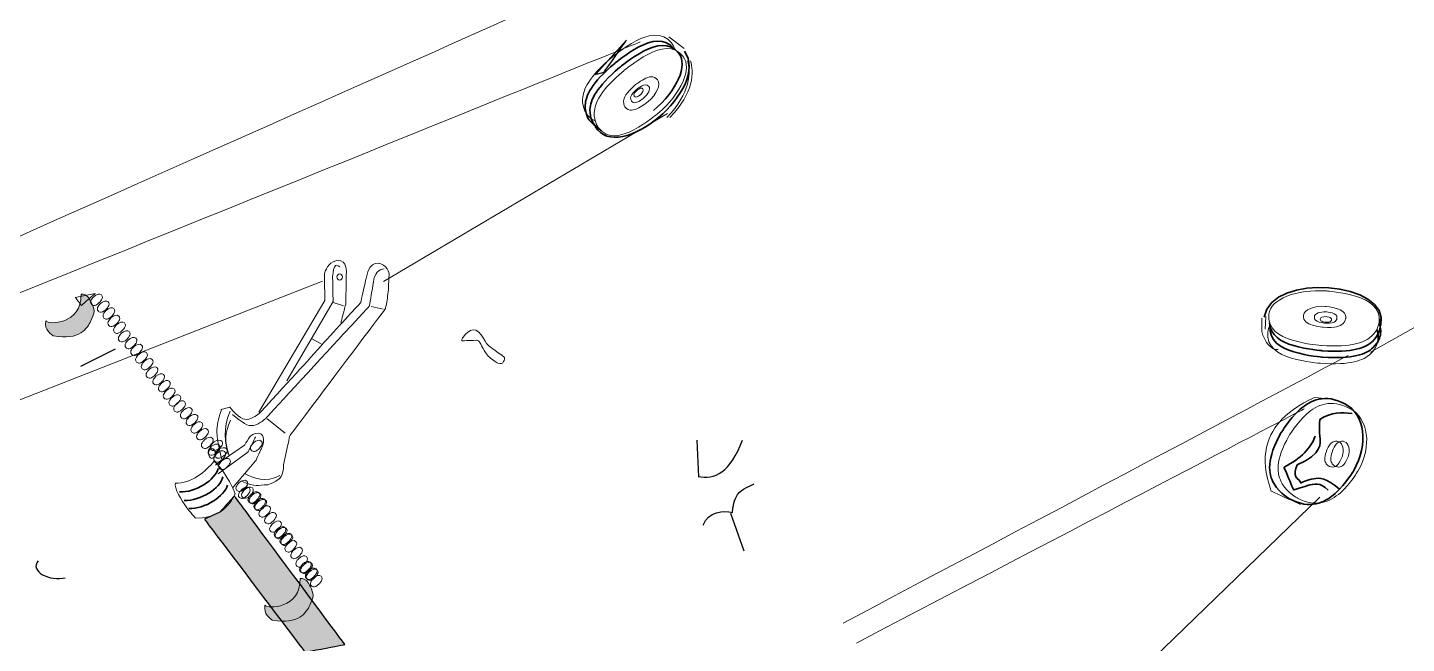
# Model space of a CAD drawing. Extents: x 4.3 to 15.2, y 2.4 to 10.6.
# Drawn here: x 8.571 to 10.613, y 6.023 to 6.935 of the extents above; entities that cross this region are included whole.
import ezdxf

# ---------------------------------------------------------------- set-up
doc = ezdxf.new("R2010")
doc.units = 0
doc.header["$LTSCALE"] = 0.3
doc.header["$MEASUREMENT"] = 0
doc.layers.add('1', color=1, linetype='CONTINUOUS')
doc.layers.add('HATCH', color=1, linetype='CONTINUOUS')

msp = doc.modelspace()

# ---------------------------------------------------------------- hatches: boundary and pattern name
at = {"layer": 'HATCH'}
h = msp.add_hatch(color=7, dxfattribs=at)
h.dxf.hatch_style = 1
edge = h.paths.add_edge_path()
edge.add_spline(control_points=[(9.8571, 5.8159), (9.8608, 5.8102), (9.9107, 5.8107), (9.9094, 5.8555), (9.9094, 5.8555), (9.9189, 5.8573), (9.9275, 5.8389), (9.9287, 5.8306), (9.9287, 5.8306), (9.9296, 5.8233), (9.9076, 5.7868), (9.8681, 5.7938), (9.8681, 5.7938), (9.859, 5.8), (9.8562, 5.8089), (9.8571, 5.8159)], knot_values=[0, 0, 0, 0, 0.2, 0.2, 0.2, 0.3, 0.4, 0.4, 0.4, 0.5, 0.6, 0.6, 0.6, 0.8, 1, 1, 1, 1], degree=3, periodic=0)
edge = h.paths.add_edge_path()
edge.add_spline(control_points=[(8.598, 6.5006), (8.6017, 6.4949), (8.6516, 6.4954), (8.6503, 6.5401), (8.6503, 6.5401), (8.6598, 6.542), (8.6684, 6.5236), (8.6696, 6.5153), (8.6696, 6.5153), (8.6705, 6.508), (8.6485, 6.4715), (8.6091, 6.4785), (8.6091, 6.4785), (8.5999, 6.4846), (8.5971, 6.4935), (8.598, 6.5006)], knot_values=[0, 0, 0, 0, 0.2, 0.2, 0.2, 0.3, 0.4, 0.4, 0.4, 0.5, 0.6, 0.6, 0.6, 0.8, 1, 1, 1, 1], degree=3, periodic=0)
edge = h.paths.add_edge_path()
edge.add_spline(control_points=[(8.9225, 6.0799), (8.9261, 6.0742), (8.976, 6.0747), (8.9748, 6.1195), (8.9748, 6.1195), (8.9842, 6.1213), (8.9928, 6.1029), (8.994, 6.0946), (8.994, 6.0946), (8.9949, 6.0873), (8.9729, 6.0508), (8.9335, 6.0578), (8.9335, 6.0578), (8.9243, 6.064), (8.9216, 6.0729), (8.9225, 6.0799)], knot_values=[0, 0, 0, 0, 0.2, 0.2, 0.2, 0.3, 0.4, 0.4, 0.4, 0.5, 0.6, 0.6, 0.6, 0.8, 1, 1, 1, 1], degree=3, periodic=0)
h = msp.add_hatch(color=254, dxfattribs=at)
h.dxf.hatch_style = 1
h.set_gradient(color1=(214, 214, 214), color2=(214, 214, 214), tint=1)
edge = h.paths.add_edge_path()
edge.add_spline(control_points=[(8.8331, 6.207), (8.8331, 6.207), (8.8556, 6.2174), (8.8556, 6.2174), (8.8556, 6.2174), (8.8556, 6.2174), (8.8773, 6.2417), (8.8773, 6.2417), (8.8773, 6.2417), (8.8773, 6.2417), (9.041, 6.0217), (9.041, 6.0217), (9.041, 6.0217), (9.041, 6.0217), (8.9821, 6.0104), (8.9821, 6.0104), (8.9821, 6.0104), (8.9821, 6.0104), (8.8331, 6.207), (8.8331, 6.207)], knot_values=[0, 0, 0, 0, 0.166667, 0.166667, 0.166667, 0.25, 0.333333, 0.333333, 0.333333, 0.416667, 0.5, 0.5, 0.5, 0.583333, 0.666667, 0.666667, 0.666667, 0.833333, 1, 1, 1, 1], degree=3, periodic=0)

# ---------------------------------------------------------------- linework, layer by layer
at = {"layer": '1', "color": 41, "lineweight": 18}
for centre, major_axis, ratio in [((9.0333, 6.5658), (0, 0.00457), 0.888889), ((8.844, 6.3047), (0, 0.00748), 0.677725)]:
    msp.add_ellipse(centre, major_axis=major_axis, ratio=ratio, dxfattribs=at)
at = {"layer": '1', "color": 6, "lineweight": 18}
for points in [[(10.5598, 6.4542), (10.5598, 6.4542), (12.7727, 7.6978), (12.7727, 7.6978)], [(7.446, 6.1312), (8.0462, 6.3981), (9.4912, 7.0405), (9.4912, 7.0405)], [(9.4367, 6.891), (9.4367, 6.891), (9.4713, 6.9202), (9.5107, 6.9297), (9.5247, 6.9122)], [(7.4858, 6.1082), (8.1043, 6.3582), (9.4781, 6.9136), (9.4781, 6.9136)], [(9.5247, 6.9122), (9.527, 6.9093), (9.5285, 6.9058), (9.5291, 6.902)], [(9.3994, 6.8066), (9.3994, 6.8066), (9.3854, 6.824), (9.4021, 6.8618), (9.4367, 6.891)], [(9.098, 6.5589), (9.098, 6.5589), (9.5188, 6.8076), (9.5188, 6.8076)], [(9.4117, 6.7969), (9.4073, 6.7988), (9.4031, 6.8019), (9.3994, 6.8066)], [(8.2959, 6.2808), (8.2959, 6.2808), (9.0079, 6.5595), (9.0079, 6.5595)], [(10.4095, 6.5106), (10.4117, 6.5329), (10.45, 6.5483), (10.4952, 6.545)], [(10.4952, 6.545), (10.4952, 6.545), (10.5403, 6.5417), (10.5751, 6.521), (10.5729, 6.4987)], [(10.4872, 6.4644), (10.4872, 6.4644), (10.442, 6.4677), (10.4072, 6.4884), (10.4095, 6.5106)], [(10.4079, 6.4842), (10.4082, 6.4879), (10.4096, 6.4914), (10.4118, 6.4947)], [(10.5729, 6.4987), (10.5729, 6.4987), (10.5707, 6.4765), (10.5323, 6.4611), (10.4872, 6.4644)], [(10.4856, 6.438), (10.4856, 6.438), (10.4404, 6.4413), (10.4056, 6.462), (10.4079, 6.4842)], [(10.5713, 6.4724), (10.5713, 6.4724), (10.5691, 6.4501), (10.5307, 6.4347), (10.4856, 6.438)], [(9.7792, 6.0534), (10.1883, 6.2701), (10.5267, 6.4495), (10.5267, 6.4495)], [(9.7986, 6.0239), (10.167, 6.2164), (10.4617, 6.3704), (10.4617, 6.3704)], [(10.2228, 5.9864), (10.2228, 5.9864), (10.485, 6.2397), (10.485, 6.2397)]]:
    msp.add_open_spline(points, degree=3, dxfattribs=at)
for points, knots in [([(9.5419, 6.8922), (9.5559, 6.8747), (9.5392, 6.8369), (9.5046, 6.8077), (9.5046, 6.8077), (9.47, 6.7786), (9.4306, 6.7691), (9.4166, 6.7866), (9.4166, 6.7866), (9.4027, 6.804), (9.4194, 6.8418), (9.454, 6.871), (9.454, 6.871), (9.4886, 6.9002), (9.528, 6.9097), (9.5419, 6.8922)], [0, 0, 0, 0, 0.2, 0.2, 0.2, 0.3, 0.4, 0.4, 0.4, 0.5, 0.6, 0.6, 0.6, 0.8, 1, 1, 1, 1]), ([(8.8892, 6.263), (8.9089, 6.254), (8.9111, 6.2581), (8.9267, 6.2581), (8.9267, 6.2581), (8.9394, 6.2624), (8.9498, 6.2709), (8.9503, 6.2882), (8.9503, 6.2882), (8.9503, 6.2882), (8.9593, 6.3306), (8.9593, 6.3306), (8.9593, 6.3306), (8.9593, 6.3306), (9.1011, 6.5189), (9.1011, 6.5189), (9.1011, 6.5189), (9.1043, 6.5341), (9.106, 6.5509), (9.106, 6.5645), (9.106, 6.5645), (9.1111, 6.5822), (9.0772, 6.5933), (9.0725, 6.5637), (9.0725, 6.5637), (9.0725, 6.5637), (9.0644, 6.5278), (9.0644, 6.5278), (9.0644, 6.5278), (9.0147, 6.4743), (8.965, 6.4184), (8.9153, 6.3649), (8.9153, 6.3649), (8.8981, 6.3494), (8.8835, 6.3575), (8.8704, 6.373), (8.8704, 6.373), (8.8704, 6.373), (8.8582, 6.3697), (8.8582, 6.3697), (8.8582, 6.3697), (8.8501, 6.3443), (8.8507, 6.3306), (8.8582, 6.2964)], [0, 0, 0, 0, 0.083333, 0.083333, 0.083333, 0.125, 0.166667, 0.166667, 0.166667, 0.208333, 0.25, 0.25, 0.25, 0.291667, 0.333333, 0.333333, 0.333333, 0.375, 0.416667, 0.416667, 0.416667, 0.458333, 0.5, 0.5, 0.5, 0.541667, 0.583333, 0.583333, 0.583333, 0.625, 0.666667, 0.666667, 0.666667, 0.708333, 0.75, 0.75, 0.75, 0.791667, 0.833333, 0.833333, 0.833333, 0.916667, 1, 1, 1, 1]), ([(8.9136, 6.3657), (8.9136, 6.3657), (9.0114, 6.5311), (9.0114, 6.5311), (9.0114, 6.5311), (9.0111, 6.5436), (9.0109, 6.5561), (9.0106, 6.5686), (9.0106, 6.5686), (9.0136, 6.5917), (9.0435, 6.5928), (9.0432, 6.5743), (9.0432, 6.5743), (9.0432, 6.5743), (9.0424, 6.5262), (9.0424, 6.5262), (9.0424, 6.5262), (9.0424, 6.5262), (9.0351, 6.4977), (9.0351, 6.4977)], [0, 0, 0, 0, 0.166667, 0.166667, 0.166667, 0.25, 0.333333, 0.333333, 0.333333, 0.416667, 0.5, 0.5, 0.5, 0.583333, 0.666667, 0.666667, 0.666667, 0.833333, 1, 1, 1, 1]), ([(10.501, 6.385), (10.501, 6.385), (10.4775, 6.3872), (10.4775, 6.3872), (10.4775, 6.3872), (10.4231, 6.3675), (10.3938, 6.3008), (10.4129, 6.2489), (10.4129, 6.2489), (10.4129, 6.2489), (10.4561, 6.2291), (10.4561, 6.2291)], [0, 0, 0, 0, 0.25, 0.25, 0.25, 0.375, 0.5, 0.5, 0.5, 0.75, 1, 1, 1, 1]), ([(10.5291, 6.3711), (10.5572, 6.3566), (10.5627, 6.315), (10.5414, 6.2784), (10.5414, 6.2784), (10.52, 6.2417), (10.4799, 6.2238), (10.4518, 6.2383), (10.4518, 6.2383), (10.4237, 6.2529), (10.4182, 6.2944), (10.4396, 6.3311), (10.4396, 6.3311), (10.461, 6.3677), (10.501, 6.3857), (10.5291, 6.3711)], [0, 0, 0, 0, 0.2, 0.2, 0.2, 0.3, 0.4, 0.4, 0.4, 0.5, 0.6, 0.6, 0.6, 0.8, 1, 1, 1, 1]), ([(8.8492, 6.2874), (8.8492, 6.2874), (8.8924, 6.3168), (8.8924, 6.3168), (8.8924, 6.3168), (8.8924, 6.3168), (8.9006, 6.3298), (8.9006, 6.3298), (8.9006, 6.3298), (8.9131, 6.3412), (8.9248, 6.3266), (8.9169, 6.3111), (8.9169, 6.3111), (8.9169, 6.3111), (8.9096, 6.2948), (8.9096, 6.2948), (8.9096, 6.2948), (8.9096, 6.2948), (8.8753, 6.254), (8.8753, 6.254)], [0, 0, 0, 0, 0.166667, 0.166667, 0.166667, 0.25, 0.333333, 0.333333, 0.333333, 0.416667, 0.5, 0.5, 0.5, 0.583333, 0.666667, 0.666667, 0.666667, 0.833333, 1, 1, 1, 1]), ([(8.79, 6.2607), (8.8127, 6.2589), (8.8359, 6.2786), (8.8473, 6.293), (8.8473, 6.293), (8.8564, 6.2864), (8.8751, 6.2553), (8.8783, 6.2445), (8.8783, 6.2445), (8.8721, 6.2284), (8.8475, 6.2098), (8.8204, 6.2086), (8.8204, 6.2086), (8.8103, 6.217), (8.7876, 6.2535), (8.79, 6.2607)], [0, 0, 0, 0, 0.2, 0.2, 0.2, 0.3, 0.4, 0.4, 0.4, 0.5, 0.6, 0.6, 0.6, 0.8, 1, 1, 1, 1])]:
    msp.add_open_spline(points, degree=3, knots=knots, dxfattribs=at)
at = {"layer": '1', "color": 41}
msp.add_open_spline([(9.412, 6.8656), (9.412, 6.8656), (9.4579, 6.9161), (9.4579, 6.9161), (9.4579, 6.9161), (9.4579, 6.9161), (9.425, 6.8689), (9.425, 6.8689), (9.425, 6.8689), (9.425, 6.8689), (9.412, 6.8656), (9.412, 6.8656)], degree=3, knots=[0, 0, 0, 0, 0.25, 0.25, 0.25, 0.375, 0.5, 0.5, 0.5, 0.75, 1, 1, 1, 1], dxfattribs=at)
at = {"layer": '1', "color": 41, "lineweight": 35}
for points in [[(9.4406, 6.882), (9.4406, 6.882), (9.4752, 6.9111), (9.5146, 6.9206), (9.5285, 6.9031)], [(9.4477, 6.8757), (9.4477, 6.8757), (9.4823, 6.9048), (9.5216, 6.9143), (9.5356, 6.8968)], [(9.5285, 6.9031), (9.5289, 6.9027), (9.5292, 6.9023), (9.5295, 6.9018)], [(9.4032, 6.7975), (9.4032, 6.7975), (9.3893, 6.815), (9.406, 6.8528), (9.4406, 6.882)], [(9.5439, 6.8999), (9.5833, 6.8452), (9.4465, 6.7305), (9.4118, 6.7885)], [(9.5356, 6.8968), (9.5495, 6.8794), (9.5328, 6.8415), (9.4982, 6.8124)], [(9.4103, 6.7912), (9.4103, 6.7912), (9.3963, 6.8087), (9.4131, 6.8465), (9.4477, 6.8757)], [(9.4158, 6.7878), (9.4112, 6.7896), (9.407, 6.7927), (9.4032, 6.7975)], [(9.4201, 6.7828), (9.4166, 6.7847), (9.4133, 6.7874), (9.4103, 6.7912)], [(10.4027, 6.5065), (10.4127, 6.5731), (10.5907, 6.5597), (10.5751, 6.4939)], [(10.4114, 6.4934), (10.4115, 6.4939), (10.4115, 6.4945), (10.4116, 6.495)], [(10.5727, 6.4972), (10.5746, 6.4928), (10.5755, 6.4876), (10.5749, 6.4815)], [(10.5731, 6.5038), (10.5742, 6.5), (10.5747, 6.4958), (10.5742, 6.491)], [(10.4891, 6.4472), (10.4891, 6.4472), (10.444, 6.4504), (10.4092, 6.4711), (10.4114, 6.4934)], [(10.5742, 6.491), (10.5742, 6.491), (10.572, 6.4687), (10.5336, 6.4533), (10.4885, 6.4566)], [(10.5749, 6.4815), (10.5749, 6.4815), (10.5727, 6.4593), (10.5343, 6.4439), (10.4891, 6.4472)], [(10.5692, 6.4879), (10.5711, 6.4835), (10.5719, 6.4783), (10.5713, 6.4724)], [(8.796, 6.2475), (8.8196, 6.2464), (8.8497, 6.2658), (8.8532, 6.2822)], [(8.8031, 6.235), (8.8268, 6.2338), (8.8569, 6.2532), (8.8604, 6.2697)], [(8.8097, 6.223), (8.8334, 6.2219), (8.8634, 6.2412), (8.867, 6.2577)]]:
    msp.add_open_spline(points, degree=3, dxfattribs=at)
at = {"layer": '1', "color": 41, "lineweight": 18}
for points in [[(9.5437, 6.9041), (9.5437, 6.9041), (9.521, 6.9214), (9.521, 6.9214)], [(9.518, 6.802), (9.553, 6.837), (9.554, 6.8706), (9.5482, 6.8859)], [(9.5225, 6.802), (9.5575, 6.837), (9.5585, 6.8706), (9.5527, 6.8859)], [(9.022, 6.5287), (9.022, 6.5287), (9.0391, 6.523), (9.0391, 6.523)], [(9.0799, 6.5221), (9.0799, 6.5221), (9.0978, 6.5181), (9.0978, 6.5181)], [(10.4048, 6.5072), (10.4048, 6.5072), (10.404, 6.4887), (10.404, 6.4887)], [(8.9919, 6.4741), (8.9919, 6.4741), (9.0057, 6.4667), (9.0057, 6.4667)], [(8.8712, 6.3673), (8.8596, 6.3423), (8.8642, 6.3189), (8.868, 6.3037)], [(8.8718, 6.3538), (8.863, 6.3333), (8.8624, 6.3244), (8.8698, 6.3017)], [(8.9259, 6.3559), (8.9259, 6.3559), (8.9527, 6.3347), (8.9527, 6.3347)], [(8.8933, 6.2744), (8.9052, 6.2681), (8.9237, 6.2603), (8.9446, 6.2719)]]:
    msp.add_open_spline(points, degree=3, dxfattribs=at)
for points, knots in [([(9.5041, 6.8576), (9.5095, 6.8509), (9.5031, 6.8364), (9.4898, 6.8252), (9.4898, 6.8252), (9.4766, 6.8141), (9.4615, 6.8104), (9.4562, 6.8171), (9.4562, 6.8171), (9.4508, 6.8238), (9.4572, 6.8383), (9.4705, 6.8495), (9.4705, 6.8495), (9.4837, 6.8606), (9.4988, 6.8643), (9.5041, 6.8576)], [0, 0, 0, 0, 0.2, 0.2, 0.2, 0.3, 0.4, 0.4, 0.4, 0.5, 0.6, 0.6, 0.6, 0.8, 1, 1, 1, 1]), ([(9.4912, 6.8478), (9.494, 6.8442), (9.4906, 6.8365), (9.4835, 6.8305), (9.4835, 6.8305), (9.4764, 6.8245), (9.4683, 6.8226), (9.4655, 6.8261), (9.4655, 6.8261), (9.4626, 6.8297), (9.466, 6.8375), (9.4731, 6.8435), (9.4731, 6.8435), (9.4802, 6.8494), (9.4883, 6.8514), (9.4912, 6.8478)], [0, 0, 0, 0, 0.2, 0.2, 0.2, 0.3, 0.4, 0.4, 0.4, 0.5, 0.6, 0.6, 0.6, 0.8, 1, 1, 1, 1]), ([(9.4825, 6.8441), (9.4839, 6.8423), (9.4822, 6.8384), (9.4787, 6.8354), (9.4787, 6.8354), (9.4751, 6.8324), (9.4711, 6.8315), (9.4696, 6.8333), (9.4696, 6.8333), (9.4682, 6.8351), (9.4699, 6.8389), (9.4735, 6.8419), (9.4735, 6.8419), (9.477, 6.8449), (9.4811, 6.8459), (9.4825, 6.8441)], [0, 0, 0, 0, 0.2, 0.2, 0.2, 0.3, 0.4, 0.4, 0.4, 0.5, 0.6, 0.6, 0.6, 0.8, 1, 1, 1, 1]), ([(9.0994, 6.5776), (9.0943, 6.5776), (9.0875, 6.5751), (9.084, 6.5629), (9.084, 6.5629), (9.084, 6.5629), (9.0774, 6.523), (9.0774, 6.523), (9.0774, 6.523), (9.0774, 6.523), (8.9242, 6.3567), (8.9242, 6.3567), (8.9242, 6.3567), (8.9049, 6.339), (8.8894, 6.3496), (8.8745, 6.3624)], [0, 0, 0, 0, 0.2, 0.2, 0.2, 0.3, 0.4, 0.4, 0.4, 0.5, 0.6, 0.6, 0.6, 0.8, 1, 1, 1, 1]), ([(8.9552, 6.4121), (8.9552, 6.4121), (9.0236, 6.5295), (9.0236, 6.5295), (9.0236, 6.5295), (9.0236, 6.5295), (9.0228, 6.567), (9.0228, 6.567), (9.0228, 6.567), (9.0247, 6.5857), (9.0299, 6.5833), (9.0334, 6.5808)], [0, 0, 0, 0, 0.25, 0.25, 0.25, 0.375, 0.5, 0.5, 0.5, 0.75, 1, 1, 1, 1]), ([(8.598, 6.5006), (8.6017, 6.4949), (8.6516, 6.4954), (8.6503, 6.5401), (8.6503, 6.5401), (8.6598, 6.542), (8.6684, 6.5236), (8.6696, 6.5153), (8.6696, 6.5153), (8.6705, 6.508), (8.6485, 6.4715), (8.6091, 6.4785), (8.6091, 6.4785), (8.5999, 6.4846), (8.5971, 6.4935), (8.598, 6.5006)], [0, 0, 0, 0, 0.2, 0.2, 0.2, 0.3, 0.4, 0.4, 0.4, 0.5, 0.6, 0.6, 0.6, 0.8, 1, 1, 1, 1]), ([(8.6711, 6.5411), (8.6711, 6.5411), (8.6417, 6.5355), (8.6417, 6.5355), (8.6417, 6.5355), (8.6417, 6.5355), (8.6509, 6.5236), (8.6509, 6.5236), (8.6509, 6.5236), (8.6509, 6.5236), (8.6711, 6.5411), (8.6711, 6.5411)], [0, 0, 0, 0, 0.25, 0.25, 0.25, 0.375, 0.5, 0.5, 0.5, 0.75, 1, 1, 1, 1]), ([(8.6805, 6.5391), (8.6782, 6.5415), (8.6731, 6.5402), (8.6691, 6.5364), (8.6691, 6.5364), (8.665, 6.5325), (8.6636, 6.5274), (8.6659, 6.5251), (8.6659, 6.5251), (8.6682, 6.5227), (8.6733, 6.5239), (8.6773, 6.5278), (8.6773, 6.5278), (8.6814, 6.5317), (8.6828, 6.5367), (8.6805, 6.5391)], [0, 0, 0, 0, 0.2, 0.2, 0.2, 0.3, 0.4, 0.4, 0.4, 0.5, 0.6, 0.6, 0.6, 0.8, 1, 1, 1, 1]), ([(8.6904, 6.529), (8.6881, 6.5314), (8.683, 6.5302), (8.679, 6.5263), (8.679, 6.5263), (8.675, 6.5224), (8.6736, 6.5174), (8.6759, 6.515), (8.6759, 6.515), (8.6781, 6.5126), (8.6833, 6.5139), (8.6873, 6.5177), (8.6873, 6.5177), (8.6913, 6.5216), (8.6927, 6.5267), (8.6904, 6.529)], [0, 0, 0, 0, 0.2, 0.2, 0.2, 0.3, 0.4, 0.4, 0.4, 0.5, 0.6, 0.6, 0.6, 0.8, 1, 1, 1, 1]), ([(8.6988, 6.519), (8.6965, 6.5214), (8.6914, 6.5202), (8.6874, 6.5163), (8.6874, 6.5163), (8.6834, 6.5124), (8.682, 6.5073), (8.6842, 6.505), (8.6842, 6.505), (8.6865, 6.5026), (8.6916, 6.5038), (8.6957, 6.5077), (8.6957, 6.5077), (8.6997, 6.5116), (8.7011, 6.5167), (8.6988, 6.519)], [0, 0, 0, 0, 0.2, 0.2, 0.2, 0.3, 0.4, 0.4, 0.4, 0.5, 0.6, 0.6, 0.6, 0.8, 1, 1, 1, 1]), ([(10.4607, 6.509), (10.4615, 6.5175), (10.4762, 6.5234), (10.4935, 6.5222), (10.4935, 6.5222), (10.5108, 6.5209), (10.5241, 6.513), (10.5233, 6.5045), (10.5233, 6.5045), (10.5224, 6.4959), (10.5077, 6.49), (10.4905, 6.4913), (10.4905, 6.4913), (10.4732, 6.4926), (10.4599, 6.5005), (10.4607, 6.509)], [0, 0, 0, 0, 0.2, 0.2, 0.2, 0.3, 0.4, 0.4, 0.4, 0.5, 0.6, 0.6, 0.6, 0.8, 1, 1, 1, 1]), ([(10.4768, 6.5069), (10.4772, 6.5115), (10.4851, 6.5147), (10.4944, 6.514), (10.4944, 6.514), (10.5036, 6.5133), (10.5108, 6.5091), (10.5103, 6.5045), (10.5103, 6.5045), (10.5099, 6.4999), (10.502, 6.4968), (10.4927, 6.4975), (10.4927, 6.4975), (10.4835, 6.4981), (10.4763, 6.5024), (10.4768, 6.5069)], [0, 0, 0, 0, 0.2, 0.2, 0.2, 0.3, 0.4, 0.4, 0.4, 0.5, 0.6, 0.6, 0.6, 0.8, 1, 1, 1, 1]), ([(8.706, 6.5079), (8.7037, 6.5102), (8.6986, 6.509), (8.6946, 6.5051), (8.6946, 6.5051), (8.6906, 6.5012), (8.6891, 6.4962), (8.6914, 6.4938), (8.6914, 6.4938), (8.6937, 6.4914), (8.6988, 6.4927), (8.7029, 6.4965), (8.7029, 6.4965), (8.7069, 6.5004), (8.7083, 6.5055), (8.706, 6.5079)], [0, 0, 0, 0, 0.2, 0.2, 0.2, 0.3, 0.4, 0.4, 0.4, 0.5, 0.6, 0.6, 0.6, 0.8, 1, 1, 1, 1]), ([(8.7144, 6.4978), (8.7121, 6.5002), (8.707, 6.499), (8.703, 6.4951), (8.703, 6.4951), (8.6989, 6.4912), (8.6975, 6.4861), (8.6998, 6.4838), (8.6998, 6.4838), (8.7021, 6.4814), (8.7072, 6.4826), (8.7112, 6.4865), (8.7112, 6.4865), (8.7153, 6.4904), (8.7167, 6.4955), (8.7144, 6.4978)], [0, 0, 0, 0, 0.2, 0.2, 0.2, 0.3, 0.4, 0.4, 0.4, 0.5, 0.6, 0.6, 0.6, 0.8, 1, 1, 1, 1]), ([(10.3992, 6.5048), (10.3992, 6.5048), (10.3992, 6.4847), (10.3992, 6.4847), (10.3992, 6.4847), (10.4011, 6.4721), (10.416, 6.4571), (10.4232, 6.4582)], [0, 0, 0, 0, 0.333333, 0.333333, 0.333333, 0.666667, 1, 1, 1, 1]), ([(10.4856, 6.5035), (10.4858, 6.5058), (10.4897, 6.5074), (10.4944, 6.507), (10.4944, 6.507), (10.499, 6.5067), (10.5026, 6.5046), (10.5024, 6.5023), (10.5024, 6.5023), (10.5021, 6.5), (10.4982, 6.4984), (10.4936, 6.4988), (10.4936, 6.4988), (10.4889, 6.4991), (10.4854, 6.5012), (10.4856, 6.5035)], [0, 0, 0, 0, 0.2, 0.2, 0.2, 0.3, 0.4, 0.4, 0.4, 0.5, 0.6, 0.6, 0.6, 0.8, 1, 1, 1, 1]), ([(8.7215, 6.4851), (8.7192, 6.4875), (8.7141, 6.4862), (8.7101, 6.4824), (8.7101, 6.4824), (8.7061, 6.4785), (8.7047, 6.4734), (8.707, 6.471), (8.707, 6.471), (8.7092, 6.4687), (8.7144, 6.4699), (8.7184, 6.4738), (8.7184, 6.4738), (8.7224, 6.4776), (8.7238, 6.4827), (8.7215, 6.4851)], [0, 0, 0, 0, 0.2, 0.2, 0.2, 0.3, 0.4, 0.4, 0.4, 0.5, 0.6, 0.6, 0.6, 0.8, 1, 1, 1, 1]), ([(8.7315, 6.475), (8.7292, 6.4774), (8.7241, 6.4762), (8.7201, 6.4723), (8.7201, 6.4723), (8.716, 6.4684), (8.7146, 6.4634), (8.7169, 6.461), (8.7169, 6.461), (8.7192, 6.4586), (8.7243, 6.4598), (8.7283, 6.4637), (8.7283, 6.4637), (8.7324, 6.4676), (8.7338, 6.4727), (8.7315, 6.475)], [0, 0, 0, 0, 0.2, 0.2, 0.2, 0.3, 0.4, 0.4, 0.4, 0.5, 0.6, 0.6, 0.6, 0.8, 1, 1, 1, 1]), ([(9.2466, 6.4741), (9.2466, 6.4741), (9.252, 6.4627), (9.2658, 6.4562), (9.2775, 6.4464), (9.2775, 6.4464), (9.2773, 6.4392), (9.2719, 6.4368), (9.2676, 6.438), (9.2676, 6.438), (9.2547, 6.4462), (9.2494, 6.4527), (9.2435, 6.4637), (9.2435, 6.4637), (9.2393, 6.4736), (9.2362, 6.472), (9.2246, 6.4715), (9.2246, 6.4715), (9.2246, 6.4727), (9.211, 6.4698), (9.2152, 6.4752), (9.2257, 6.4908), (9.2362, 6.4932), (9.2466, 6.4741)], [0, 0, 0, 0, 0.071429, 0.142857, 0.142857, 0.142857, 0.214286, 0.285714, 0.285714, 0.285714, 0.357143, 0.428571, 0.428571, 0.428571, 0.5, 0.571429, 0.571429, 0.571429, 0.714286, 0.857143, 0.857143, 0.857143, 1, 1, 1, 1]), ([(8.7399, 6.465), (8.7376, 6.4674), (8.7325, 6.4662), (8.7284, 6.4623), (8.7284, 6.4623), (8.7244, 6.4584), (8.723, 6.4533), (8.7253, 6.451), (8.7253, 6.451), (8.7276, 6.4486), (8.7327, 6.4498), (8.7367, 6.4537), (8.7367, 6.4537), (8.7407, 6.4576), (8.7422, 6.4626), (8.7399, 6.465)], [0, 0, 0, 0, 0.2, 0.2, 0.2, 0.3, 0.4, 0.4, 0.4, 0.5, 0.6, 0.6, 0.6, 0.8, 1, 1, 1, 1]), ([(8.7471, 6.4538), (8.7448, 6.4562), (8.7397, 6.455), (8.7356, 6.4511), (8.7356, 6.4511), (8.7316, 6.4472), (8.7302, 6.4422), (8.7325, 6.4398), (8.7325, 6.4398), (8.7348, 6.4374), (8.7399, 6.4386), (8.7439, 6.4425), (8.7439, 6.4425), (8.7479, 6.4464), (8.7493, 6.4515), (8.7471, 6.4538)], [0, 0, 0, 0, 0.2, 0.2, 0.2, 0.3, 0.4, 0.4, 0.4, 0.5, 0.6, 0.6, 0.6, 0.8, 1, 1, 1, 1]), ([(8.7554, 6.4438), (8.7532, 6.4462), (8.748, 6.445), (8.744, 6.4411), (8.744, 6.4411), (8.74, 6.4372), (8.7386, 6.4321), (8.7409, 6.4298), (8.7409, 6.4298), (8.7431, 6.4274), (8.7483, 6.4286), (8.7523, 6.4325), (8.7523, 6.4325), (8.7563, 6.4364), (8.7577, 6.4414), (8.7554, 6.4438)], [0, 0, 0, 0, 0.2, 0.2, 0.2, 0.3, 0.4, 0.4, 0.4, 0.5, 0.6, 0.6, 0.6, 0.8, 1, 1, 1, 1]), ([(8.7626, 6.4315), (8.7603, 6.4338), (8.7552, 6.4326), (8.7512, 6.4287), (8.7512, 6.4287), (8.7471, 6.4249), (8.7457, 6.4198), (8.748, 6.4174), (8.748, 6.4174), (8.7503, 6.415), (8.7554, 6.4163), (8.7594, 6.4201), (8.7594, 6.4201), (8.7635, 6.424), (8.7649, 6.4291), (8.7626, 6.4315)], [0, 0, 0, 0, 0.2, 0.2, 0.2, 0.3, 0.4, 0.4, 0.4, 0.5, 0.6, 0.6, 0.6, 0.8, 1, 1, 1, 1]), ([(8.7726, 6.4214), (8.7703, 6.4238), (8.7652, 6.4226), (8.7611, 6.4187), (8.7611, 6.4187), (8.7571, 6.4148), (8.7557, 6.4097), (8.758, 6.4074), (8.758, 6.4074), (8.7603, 6.405), (8.7654, 6.4062), (8.7694, 6.4101), (8.7694, 6.4101), (8.7734, 6.414), (8.7748, 6.419), (8.7726, 6.4214)], [0, 0, 0, 0, 0.2, 0.2, 0.2, 0.3, 0.4, 0.4, 0.4, 0.5, 0.6, 0.6, 0.6, 0.8, 1, 1, 1, 1]), ([(8.7809, 6.4114), (8.7787, 6.4138), (8.7735, 6.4125), (8.7695, 6.4087), (8.7695, 6.4087), (8.7655, 6.4048), (8.7641, 6.3997), (8.7664, 6.3973), (8.7664, 6.3973), (8.7686, 6.395), (8.7738, 6.3962), (8.7778, 6.4001), (8.7778, 6.4001), (8.7818, 6.404), (8.7832, 6.409), (8.7809, 6.4114)], [0, 0, 0, 0, 0.2, 0.2, 0.2, 0.3, 0.4, 0.4, 0.4, 0.5, 0.6, 0.6, 0.6, 0.8, 1, 1, 1, 1]), ([(8.7881, 6.4002), (8.7858, 6.4026), (8.7807, 6.4014), (8.7767, 6.3975), (8.7767, 6.3975), (8.7727, 6.3936), (8.7713, 6.3885), (8.7735, 6.3862), (8.7735, 6.3862), (8.7758, 6.3838), (8.7809, 6.385), (8.785, 6.3889), (8.785, 6.3889), (8.789, 6.3928), (8.7904, 6.3979), (8.7881, 6.4002)], [0, 0, 0, 0, 0.2, 0.2, 0.2, 0.3, 0.4, 0.4, 0.4, 0.5, 0.6, 0.6, 0.6, 0.8, 1, 1, 1, 1]), ([(8.7965, 6.3902), (8.7942, 6.3926), (8.7891, 6.3913), (8.7851, 6.3875), (8.7851, 6.3875), (8.7811, 6.3836), (8.7796, 6.3785), (8.7819, 6.3761), (8.7819, 6.3761), (8.7842, 6.3738), (8.7893, 6.375), (8.7934, 6.3789), (8.7934, 6.3789), (8.7974, 6.3828), (8.7988, 6.3878), (8.7965, 6.3902)], [0, 0, 0, 0, 0.2, 0.2, 0.2, 0.3, 0.4, 0.4, 0.4, 0.5, 0.6, 0.6, 0.6, 0.8, 1, 1, 1, 1]), ([(8.8035, 6.3814), (8.8012, 6.3837), (8.7961, 6.3825), (8.7921, 6.3786), (8.7921, 6.3786), (8.7881, 6.3747), (8.7866, 6.3697), (8.7889, 6.3673), (8.7889, 6.3673), (8.7912, 6.3649), (8.7963, 6.3662), (8.8004, 6.37), (8.8004, 6.37), (8.8044, 6.3739), (8.8058, 6.379), (8.8035, 6.3814)], [0, 0, 0, 0, 0.2, 0.2, 0.2, 0.3, 0.4, 0.4, 0.4, 0.5, 0.6, 0.6, 0.6, 0.8, 1, 1, 1, 1]), ([(8.8135, 6.3713), (8.8112, 6.3737), (8.8061, 6.3724), (8.802, 6.3686), (8.802, 6.3686), (8.798, 6.3647), (8.7966, 6.3596), (8.7989, 6.3572), (8.7989, 6.3572), (8.8012, 6.3549), (8.8063, 6.3561), (8.8103, 6.36), (8.8103, 6.36), (8.8143, 6.3639), (8.8157, 6.3689), (8.8135, 6.3713)], [0, 0, 0, 0, 0.2, 0.2, 0.2, 0.3, 0.4, 0.4, 0.4, 0.5, 0.6, 0.6, 0.6, 0.8, 1, 1, 1, 1]), ([(8.8218, 6.3613), (8.8196, 6.3636), (8.8144, 6.3624), (8.8104, 6.3585), (8.8104, 6.3585), (8.8064, 6.3547), (8.805, 6.3496), (8.8073, 6.3472), (8.8073, 6.3472), (8.8096, 6.3449), (8.8147, 6.3461), (8.8187, 6.35), (8.8187, 6.35), (8.8227, 6.3538), (8.8241, 6.3589), (8.8218, 6.3613)], [0, 0, 0, 0, 0.2, 0.2, 0.2, 0.3, 0.4, 0.4, 0.4, 0.5, 0.6, 0.6, 0.6, 0.8, 1, 1, 1, 1]), ([(8.829, 6.3501), (8.8267, 6.3525), (8.8216, 6.3513), (8.8176, 6.3474), (8.8176, 6.3474), (8.8136, 6.3435), (8.8122, 6.3384), (8.8144, 6.3361), (8.8144, 6.3361), (8.8167, 6.3337), (8.8218, 6.3349), (8.8259, 6.3388), (8.8259, 6.3388), (8.8299, 6.3427), (8.8313, 6.3477), (8.829, 6.3501)], [0, 0, 0, 0, 0.2, 0.2, 0.2, 0.3, 0.4, 0.4, 0.4, 0.5, 0.6, 0.6, 0.6, 0.8, 1, 1, 1, 1]), ([(8.8374, 6.3401), (8.8351, 6.3425), (8.83, 6.3412), (8.826, 6.3374), (8.826, 6.3374), (8.822, 6.3335), (8.8206, 6.3284), (8.8228, 6.326), (8.8228, 6.326), (8.8251, 6.3237), (8.8302, 6.3249), (8.8343, 6.3288), (8.8343, 6.3288), (8.8383, 6.3326), (8.8397, 6.3377), (8.8374, 6.3401)], [0, 0, 0, 0, 0.2, 0.2, 0.2, 0.3, 0.4, 0.4, 0.4, 0.5, 0.6, 0.6, 0.6, 0.8, 1, 1, 1, 1]), ([(8.8446, 6.3273), (8.8423, 6.3297), (8.8372, 6.3285), (8.8331, 6.3246), (8.8331, 6.3246), (8.8291, 6.3207), (8.8277, 6.3157), (8.83, 6.3133), (8.83, 6.3133), (8.8323, 6.3109), (8.8374, 6.3121), (8.8414, 6.316), (8.8414, 6.316), (8.8454, 6.3199), (8.8468, 6.325), (8.8446, 6.3273)], [0, 0, 0, 0, 0.2, 0.2, 0.2, 0.3, 0.4, 0.4, 0.4, 0.5, 0.6, 0.6, 0.6, 0.8, 1, 1, 1, 1]), ([(8.8545, 6.3173), (8.8522, 6.3197), (8.8471, 6.3184), (8.8431, 6.3146), (8.8431, 6.3146), (8.8391, 6.3107), (8.8377, 6.3056), (8.8399, 6.3032), (8.8399, 6.3032), (8.8422, 6.3009), (8.8473, 6.3021), (8.8514, 6.306), (8.8514, 6.306), (8.8554, 6.3098), (8.8568, 6.3149), (8.8545, 6.3173)], [0, 0, 0, 0, 0.2, 0.2, 0.2, 0.3, 0.4, 0.4, 0.4, 0.5, 0.6, 0.6, 0.6, 0.8, 1, 1, 1, 1]), ([(8.8591, 6.3224), (8.8572, 6.3251), (8.852, 6.3248), (8.8474, 6.3216), (8.8474, 6.3216), (8.8428, 6.3184), (8.8406, 6.3136), (8.8424, 6.3109), (8.8424, 6.3109), (8.8443, 6.3082), (8.8496, 6.3086), (8.8541, 6.3118), (8.8541, 6.3118), (8.8587, 6.315), (8.861, 6.3197), (8.8591, 6.3224)], [0, 0, 0, 0, 0.2, 0.2, 0.2, 0.3, 0.4, 0.4, 0.4, 0.5, 0.6, 0.6, 0.6, 0.8, 1, 1, 1, 1]), ([(8.8657, 6.3112), (8.8639, 6.3139), (8.8586, 6.3135), (8.854, 6.3103), (8.854, 6.3103), (8.8494, 6.3071), (8.8472, 6.3024), (8.8491, 6.2997), (8.8491, 6.2997), (8.851, 6.297), (8.8562, 6.2973), (8.8608, 6.3005), (8.8608, 6.3005), (8.8654, 6.3037), (8.8676, 6.3085), (8.8657, 6.3112)], [0, 0, 0, 0, 0.2, 0.2, 0.2, 0.3, 0.4, 0.4, 0.4, 0.5, 0.6, 0.6, 0.6, 0.8, 1, 1, 1, 1]), ([(8.8533, 6.2744), (8.8533, 6.2744), (8.8973, 6.3062), (8.8973, 6.3062), (8.8973, 6.3062), (8.8973, 6.3062), (8.9087, 6.329), (8.9087, 6.329)], [0, 0, 0, 0, 0.333333, 0.333333, 0.333333, 0.666667, 1, 1, 1, 1]), ([(8.9171, 6.3228), (8.9148, 6.3252), (8.9097, 6.324), (8.9057, 6.3201), (8.9057, 6.3201), (8.9016, 6.3162), (8.9002, 6.3112), (8.9025, 6.3088), (8.9025, 6.3088), (8.9048, 6.3064), (8.9099, 6.3076), (8.9139, 6.3115), (8.9139, 6.3115), (8.918, 6.3154), (8.9194, 6.3205), (8.9171, 6.3228)], [0, 0, 0, 0, 0.2, 0.2, 0.2, 0.3, 0.4, 0.4, 0.4, 0.5, 0.6, 0.6, 0.6, 0.8, 1, 1, 1, 1]), ([(10.5128, 6.3219), (10.5193, 6.3196), (10.5216, 6.3095), (10.518, 6.2994), (10.518, 6.2994), (10.5144, 6.2892), (10.5063, 6.2829), (10.4998, 6.2851), (10.4998, 6.2851), (10.4934, 6.2874), (10.491, 6.2975), (10.4946, 6.3076), (10.4946, 6.3076), (10.4982, 6.3178), (10.5063, 6.3242), (10.5128, 6.3219)], [0, 0, 0, 0, 0.2, 0.2, 0.2, 0.3, 0.4, 0.4, 0.4, 0.5, 0.6, 0.6, 0.6, 0.8, 1, 1, 1, 1]), ([(10.5216, 6.3219), (10.5281, 6.3196), (10.5304, 6.3095), (10.5269, 6.2994), (10.5269, 6.2994), (10.5233, 6.2892), (10.5151, 6.2829), (10.5087, 6.2851), (10.5087, 6.2851), (10.5022, 6.2874), (10.4999, 6.2975), (10.5035, 6.3076), (10.5035, 6.3076), (10.5071, 6.3178), (10.5152, 6.3242), (10.5216, 6.3219)], [0, 0, 0, 0, 0.2, 0.2, 0.2, 0.3, 0.4, 0.4, 0.4, 0.5, 0.6, 0.6, 0.6, 0.8, 1, 1, 1, 1]), ([(8.8629, 6.3073), (8.8606, 6.3096), (8.8555, 6.3084), (8.8515, 6.3045), (8.8515, 6.3045), (8.8474, 6.3006), (8.846, 6.2956), (8.8483, 6.2932), (8.8483, 6.2932), (8.8506, 6.2908), (8.8557, 6.2921), (8.8597, 6.2959), (8.8597, 6.2959), (8.8638, 6.2998), (8.8652, 6.3049), (8.8629, 6.3073)], [0, 0, 0, 0, 0.2, 0.2, 0.2, 0.3, 0.4, 0.4, 0.4, 0.5, 0.6, 0.6, 0.6, 0.8, 1, 1, 1, 1]), ([(8.8701, 6.2961), (8.8678, 6.2985), (8.8627, 6.2972), (8.8587, 6.2934), (8.8587, 6.2934), (8.8546, 6.2895), (8.8532, 6.2844), (8.8555, 6.282), (8.8555, 6.282), (8.8578, 6.2797), (8.8629, 6.2809), (8.8669, 6.2848), (8.8669, 6.2848), (8.871, 6.2887), (8.8724, 6.2937), (8.8701, 6.2961)], [0, 0, 0, 0, 0.2, 0.2, 0.2, 0.3, 0.4, 0.4, 0.4, 0.5, 0.6, 0.6, 0.6, 0.8, 1, 1, 1, 1]), ([(8.8956, 6.2637), (8.8933, 6.266), (8.8882, 6.2648), (8.8841, 6.2609), (8.8841, 6.2609), (8.8801, 6.257), (8.8787, 6.252), (8.881, 6.2496), (8.881, 6.2496), (8.8833, 6.2472), (8.8884, 6.2485), (8.8924, 6.2523), (8.8924, 6.2523), (8.8964, 6.2562), (8.8979, 6.2613), (8.8956, 6.2637)], [0, 0, 0, 0, 0.2, 0.2, 0.2, 0.3, 0.4, 0.4, 0.4, 0.5, 0.6, 0.6, 0.6, 0.8, 1, 1, 1, 1]), ([(8.8991, 6.2536), (8.8968, 6.2559), (8.8917, 6.2546), (8.8878, 6.2506), (8.8878, 6.2506), (8.8839, 6.2466), (8.8826, 6.2416), (8.8849, 6.2392), (8.8849, 6.2392), (8.8872, 6.2369), (8.8923, 6.2383), (8.8963, 6.2422), (8.8963, 6.2422), (8.9002, 6.2462), (8.9015, 6.2513), (8.8991, 6.2536)], [0, 0, 0, 0, 0.2, 0.2, 0.2, 0.3, 0.4, 0.4, 0.4, 0.5, 0.6, 0.6, 0.6, 0.8, 1, 1, 1, 1]), ([(8.904, 6.2536), (8.9017, 6.256), (8.8966, 6.2548), (8.8925, 6.2509), (8.8925, 6.2509), (8.8885, 6.247), (8.8871, 6.242), (8.8894, 6.2396), (8.8894, 6.2396), (8.8917, 6.2372), (8.8968, 6.2384), (8.9008, 6.2423), (8.9008, 6.2423), (8.9048, 6.2462), (8.9062, 6.2513), (8.904, 6.2536)], [0, 0, 0, 0, 0.2, 0.2, 0.2, 0.3, 0.4, 0.4, 0.4, 0.5, 0.6, 0.6, 0.6, 0.8, 1, 1, 1, 1]), ([(8.9133, 6.2468), (8.911, 6.2491), (8.9059, 6.2478), (8.9019, 6.2438), (8.9019, 6.2438), (8.898, 6.2398), (8.8967, 6.2347), (8.8991, 6.2324), (8.8991, 6.2324), (8.9014, 6.2301), (8.9065, 6.2314), (8.9104, 6.2354), (8.9104, 6.2354), (8.9144, 6.2394), (8.9156, 6.2445), (8.9133, 6.2468)], [0, 0, 0, 0, 0.2, 0.2, 0.2, 0.3, 0.4, 0.4, 0.4, 0.5, 0.6, 0.6, 0.6, 0.8, 1, 1, 1, 1]), ([(8.9151, 6.2454), (8.9128, 6.2478), (8.9077, 6.2466), (8.9037, 6.2427), (8.9037, 6.2427), (8.8997, 6.2388), (8.8983, 6.2338), (8.9005, 6.2314), (8.9005, 6.2314), (8.9028, 6.229), (8.9079, 6.2303), (8.912, 6.2341), (8.912, 6.2341), (8.916, 6.238), (8.9174, 6.2431), (8.9151, 6.2454)], [0, 0, 0, 0, 0.2, 0.2, 0.2, 0.3, 0.4, 0.4, 0.4, 0.5, 0.6, 0.6, 0.6, 0.8, 1, 1, 1, 1]), ([(8.9219, 6.237), (8.9196, 6.2393), (8.9145, 6.2379), (8.9106, 6.234), (8.9106, 6.234), (8.9066, 6.23), (8.9053, 6.2249), (8.9077, 6.2226), (8.9077, 6.2226), (8.91, 6.2203), (8.9151, 6.2216), (8.919, 6.2256), (8.919, 6.2256), (8.923, 6.2295), (8.9243, 6.2346), (8.9219, 6.237)], [0, 0, 0, 0, 0.2, 0.2, 0.2, 0.3, 0.4, 0.4, 0.4, 0.5, 0.6, 0.6, 0.6, 0.8, 1, 1, 1, 1]), ([(8.9235, 6.2354), (8.9212, 6.2378), (8.9161, 6.2366), (8.9121, 6.2327), (8.9121, 6.2327), (8.908, 6.2288), (8.9066, 6.2237), (8.9089, 6.2214), (8.9089, 6.2214), (8.9112, 6.219), (8.9163, 6.2202), (8.9203, 6.2241), (8.9203, 6.2241), (8.9244, 6.228), (8.9258, 6.2331), (8.9235, 6.2354)], [0, 0, 0, 0, 0.2, 0.2, 0.2, 0.3, 0.4, 0.4, 0.4, 0.5, 0.6, 0.6, 0.6, 0.8, 1, 1, 1, 1]), ([(8.9294, 6.226), (8.927, 6.2283), (8.9219, 6.2269), (8.918, 6.223), (8.918, 6.223), (8.9141, 6.219), (8.9128, 6.2139), (8.9151, 6.2116), (8.9151, 6.2116), (8.9175, 6.2093), (8.9225, 6.2106), (8.9265, 6.2146), (8.9265, 6.2146), (8.9304, 6.2185), (8.9317, 6.2236), (8.9294, 6.226)], [0, 0, 0, 0, 0.2, 0.2, 0.2, 0.3, 0.4, 0.4, 0.4, 0.5, 0.6, 0.6, 0.6, 0.8, 1, 1, 1, 1]), ([(8.938, 6.2161), (8.9356, 6.2185), (8.9306, 6.2171), (8.9266, 6.2131), (8.9266, 6.2131), (8.9227, 6.2092), (8.9214, 6.2041), (8.9237, 6.2017), (8.9237, 6.2017), (8.9261, 6.1994), (8.9312, 6.2008), (8.9351, 6.2047), (8.9351, 6.2047), (8.939, 6.2087), (8.9403, 6.2138), (8.938, 6.2161)], [0, 0, 0, 0, 0.2, 0.2, 0.2, 0.3, 0.4, 0.4, 0.4, 0.5, 0.6, 0.6, 0.6, 0.8, 1, 1, 1, 1]), ([(8.9454, 6.2036), (8.9431, 6.2059), (8.938, 6.2045), (8.9341, 6.2006), (8.9341, 6.2006), (8.9301, 6.1966), (8.9288, 6.1915), (8.9312, 6.1892), (8.9312, 6.1892), (8.9335, 6.1869), (8.9386, 6.1882), (8.9425, 6.1922), (8.9425, 6.1922), (8.9465, 6.1961), (8.9478, 6.2012), (8.9454, 6.2036)], [0, 0, 0, 0, 0.2, 0.2, 0.2, 0.3, 0.4, 0.4, 0.4, 0.5, 0.6, 0.6, 0.6, 0.8, 1, 1, 1, 1]), ([(8.952, 6.1952), (8.9497, 6.1975), (8.9446, 6.1962), (8.9406, 6.1922), (8.9406, 6.1922), (8.9367, 6.1882), (8.9354, 6.1831), (8.9378, 6.1808), (8.9378, 6.1808), (8.9401, 6.1785), (8.9452, 6.1798), (8.9491, 6.1838), (8.9491, 6.1838), (8.953, 6.1878), (8.9543, 6.1929), (8.952, 6.1952)], [0, 0, 0, 0, 0.2, 0.2, 0.2, 0.3, 0.4, 0.4, 0.4, 0.5, 0.6, 0.6, 0.6, 0.8, 1, 1, 1, 1]), ([(8.9538, 6.1939), (8.9515, 6.1962), (8.9464, 6.195), (8.9424, 6.1911), (8.9424, 6.1911), (8.9384, 6.1872), (8.9369, 6.1822), (8.9392, 6.1798), (8.9392, 6.1798), (8.9415, 6.1774), (8.9466, 6.1787), (8.9507, 6.1825), (8.9507, 6.1825), (8.9547, 6.1864), (8.9561, 6.1915), (8.9538, 6.1939)], [0, 0, 0, 0, 0.2, 0.2, 0.2, 0.3, 0.4, 0.4, 0.4, 0.5, 0.6, 0.6, 0.6, 0.8, 1, 1, 1, 1]), ([(8.9606, 6.1854), (8.9583, 6.1877), (8.9532, 6.1863), (8.9493, 6.1824), (8.9493, 6.1824), (8.9453, 6.1784), (8.944, 6.1733), (8.9464, 6.171), (8.9464, 6.171), (8.9487, 6.1687), (8.9538, 6.17), (8.9577, 6.174), (8.9577, 6.174), (8.9617, 6.178), (8.963, 6.1831), (8.9606, 6.1854)], [0, 0, 0, 0, 0.2, 0.2, 0.2, 0.3, 0.4, 0.4, 0.4, 0.5, 0.6, 0.6, 0.6, 0.8, 1, 1, 1, 1]), ([(8.9622, 6.1838), (8.9599, 6.1862), (8.9548, 6.185), (8.9508, 6.1811), (8.9508, 6.1811), (8.9467, 6.1772), (8.9453, 6.1722), (8.9476, 6.1698), (8.9476, 6.1698), (8.9499, 6.1674), (8.955, 6.1686), (8.959, 6.1725), (8.959, 6.1725), (8.9631, 6.1764), (8.9645, 6.1815), (8.9622, 6.1838)], [0, 0, 0, 0, 0.2, 0.2, 0.2, 0.3, 0.4, 0.4, 0.4, 0.5, 0.6, 0.6, 0.6, 0.8, 1, 1, 1, 1]), ([(8.9681, 6.1744), (8.9657, 6.1767), (8.9606, 6.1753), (8.9567, 6.1714), (8.9567, 6.1714), (8.9528, 6.1674), (8.9515, 6.1623), (8.9538, 6.16), (8.9538, 6.16), (8.9562, 6.1577), (8.9612, 6.159), (8.9652, 6.163), (8.9652, 6.163), (8.9691, 6.167), (8.9704, 6.1721), (8.9681, 6.1744)], [0, 0, 0, 0, 0.2, 0.2, 0.2, 0.3, 0.4, 0.4, 0.4, 0.5, 0.6, 0.6, 0.6, 0.8, 1, 1, 1, 1]), ([(8.9767, 6.1645), (8.9743, 6.1669), (8.9693, 6.1655), (8.9653, 6.1615), (8.9653, 6.1615), (8.9614, 6.1576), (8.9601, 6.1525), (8.9624, 6.1502), (8.9624, 6.1502), (8.9648, 6.1478), (8.9699, 6.1492), (8.9738, 6.1532), (8.9738, 6.1532), (8.9777, 6.1571), (8.979, 6.1622), (8.9767, 6.1645)], [0, 0, 0, 0, 0.2, 0.2, 0.2, 0.3, 0.4, 0.4, 0.4, 0.5, 0.6, 0.6, 0.6, 0.8, 1, 1, 1, 1]), ([(8.9841, 6.152), (8.9818, 6.1543), (8.9767, 6.1529), (8.9728, 6.149), (8.9728, 6.149), (8.9688, 6.145), (8.9675, 6.1399), (8.9699, 6.1376), (8.9699, 6.1376), (8.9722, 6.1353), (8.9773, 6.1366), (8.9812, 6.1406), (8.9812, 6.1406), (8.9852, 6.1446), (8.9865, 6.1497), (8.9841, 6.152)], [0, 0, 0, 0, 0.2, 0.2, 0.2, 0.3, 0.4, 0.4, 0.4, 0.5, 0.6, 0.6, 0.6, 0.8, 1, 1, 1, 1]), ([(8.9897, 6.1436), (8.9874, 6.1459), (8.9823, 6.1446), (8.9783, 6.1406), (8.9783, 6.1406), (8.9744, 6.1366), (8.9731, 6.1315), (8.9755, 6.1292), (8.9755, 6.1292), (8.9778, 6.1269), (8.9829, 6.1282), (8.9868, 6.1322), (8.9868, 6.1322), (8.9907, 6.1362), (8.992, 6.1413), (8.9897, 6.1436)], [0, 0, 0, 0, 0.2, 0.2, 0.2, 0.3, 0.4, 0.4, 0.4, 0.5, 0.6, 0.6, 0.6, 0.8, 1, 1, 1, 1]), ([(8.9915, 6.1423), (8.9892, 6.1446), (8.9841, 6.1434), (8.9801, 6.1395), (8.9801, 6.1395), (8.9761, 6.1357), (8.9746, 6.1306), (8.9769, 6.1282), (8.9769, 6.1282), (8.9792, 6.1258), (8.9843, 6.1271), (8.9884, 6.1309), (8.9884, 6.1309), (8.9924, 6.1348), (8.9938, 6.1399), (8.9915, 6.1423)], [0, 0, 0, 0, 0.2, 0.2, 0.2, 0.3, 0.4, 0.4, 0.4, 0.5, 0.6, 0.6, 0.6, 0.8, 1, 1, 1, 1]), ([(8.9983, 6.1338), (8.996, 6.1361), (8.9909, 6.1347), (8.987, 6.1308), (8.987, 6.1308), (8.983, 6.1268), (8.9817, 6.1217), (8.9841, 6.1194), (8.9841, 6.1194), (8.9864, 6.1171), (8.9915, 6.1184), (8.9954, 6.1224), (8.9954, 6.1224), (8.9994, 6.1264), (9.0007, 6.1315), (8.9983, 6.1338)], [0, 0, 0, 0, 0.2, 0.2, 0.2, 0.3, 0.4, 0.4, 0.4, 0.5, 0.6, 0.6, 0.6, 0.8, 1, 1, 1, 1]), ([(8.9999, 6.1322), (8.9976, 6.1346), (8.9925, 6.1334), (8.9885, 6.1295), (8.9885, 6.1295), (8.9844, 6.1256), (8.983, 6.1206), (8.9853, 6.1182), (8.9853, 6.1182), (8.9876, 6.1158), (8.9927, 6.117), (8.9967, 6.1209), (8.9967, 6.1209), (9.0008, 6.1248), (9.0022, 6.1299), (8.9999, 6.1322)], [0, 0, 0, 0, 0.2, 0.2, 0.2, 0.3, 0.4, 0.4, 0.4, 0.5, 0.6, 0.6, 0.6, 0.8, 1, 1, 1, 1]), ([(8.9225, 6.0799), (8.9261, 6.0742), (8.976, 6.0747), (8.9748, 6.1195), (8.9748, 6.1195), (8.9842, 6.1213), (8.9928, 6.1029), (8.994, 6.0946), (8.994, 6.0946), (8.9949, 6.0873), (8.9729, 6.0508), (8.9335, 6.0578), (8.9335, 6.0578), (8.9243, 6.064), (8.9216, 6.0729), (8.9225, 6.0799)], [0, 0, 0, 0, 0.2, 0.2, 0.2, 0.3, 0.4, 0.4, 0.4, 0.5, 0.6, 0.6, 0.6, 0.8, 1, 1, 1, 1]), ([(9.0058, 6.1228), (9.0034, 6.1251), (8.9983, 6.1237), (8.9944, 6.1198), (8.9944, 6.1198), (8.9905, 6.1158), (8.9892, 6.1107), (8.9915, 6.1084), (8.9915, 6.1084), (8.9939, 6.1061), (8.9989, 6.1074), (9.0029, 6.1114), (9.0029, 6.1114), (9.0068, 6.1154), (9.0081, 6.1205), (9.0058, 6.1228)], [0, 0, 0, 0, 0.2, 0.2, 0.2, 0.3, 0.4, 0.4, 0.4, 0.5, 0.6, 0.6, 0.6, 0.8, 1, 1, 1, 1])]:
    msp.add_open_spline(points, degree=3, knots=knots, dxfattribs=at)
at = {"layer": '1', "color": 41, "lineweight": 35}
for points, knots in [([(10.4885, 6.4566), (10.4885, 6.4566), (10.4451, 6.4597), (10.4113, 6.479), (10.4106, 6.4978)], [0.6, 0.6, 0.6, 0.6, 0.8, 0.9842213, 0.9842213, 0.9842213, 0.9842213]), ([(10.5222, 6.3779), (10.5518, 6.3624), (10.5576, 6.3183), (10.5351, 6.2794), (10.5351, 6.2794), (10.5126, 6.2405), (10.4704, 6.2214), (10.4408, 6.2369), (10.4408, 6.2369), (10.4112, 6.2523), (10.4054, 6.2964), (10.4279, 6.3354), (10.4279, 6.3354), (10.4504, 6.3743), (10.4926, 6.3934), (10.5222, 6.3779)], [0, 0, 0, 0, 0.2, 0.2, 0.2, 0.3, 0.4, 0.4, 0.4, 0.5, 0.6, 0.6, 0.6, 0.8, 1, 1, 1, 1]), ([(10.5329, 6.3638), (10.5169, 6.3655), (10.5028, 6.3661), (10.485, 6.3549), (10.485, 6.3549), (10.4827, 6.3307), (10.4892, 6.3047), (10.4514, 6.2876), (10.4514, 6.2876), (10.4441, 6.269), (10.4537, 6.2674), (10.4567, 6.261), (10.4567, 6.261), (10.4762, 6.2698), (10.4939, 6.268), (10.5134, 6.2521)], [0, 0, 0, 0, 0.2, 0.2, 0.2, 0.3, 0.4, 0.4, 0.4, 0.5, 0.6, 0.6, 0.6, 0.8, 1, 1, 1, 1]), ([(10.478, 6.3301), (10.4721, 6.3124), (10.4567, 6.297), (10.4319, 6.284), (10.4319, 6.284), (10.4319, 6.284), (10.4461, 6.2504), (10.4461, 6.2504), (10.4461, 6.2504), (10.4679, 6.2575), (10.4851, 6.2622), (10.4974, 6.2504)], [0, 0, 0, 0, 0.25, 0.25, 0.25, 0.375, 0.5, 0.5, 0.5, 0.75, 1, 1, 1, 1])]:
    msp.add_open_spline(points, degree=3, knots=knots, dxfattribs=at)
at = {"layer": '1', "color": 30}
for points in [[(8.7006, 6.4591), (8.7006, 6.4591), (8.6496, 6.4334), (8.6496, 6.4334)], [(9.5625, 6.3243), (9.5625, 6.3243), (9.5647, 6.2701), (9.5647, 6.2701)], [(9.564, 6.2706), (9.5889, 6.2652), (9.6117, 6.2764), (9.6299, 6.3241)], [(9.6324, 6.1598), (9.6324, 6.1598), (9.6125, 6.2158), (9.6125, 6.2158)], [(8.5866, 6.1458), (8.5735, 6.1298), (8.6044, 6.1145), (8.6269, 6.1206)]]:
    msp.add_open_spline(points, degree=3, dxfattribs=at)
for points, knots in [([(9.5714, 6.1984), (9.5789, 6.2183), (9.6025, 6.2208), (9.615, 6.2171), (9.615, 6.2171), (9.6165, 6.2413), (9.6292, 6.2518), (9.6473, 6.2594)], [0, 0, 0, 0, 0.333333, 0.333333, 0.333333, 0.666667, 1, 1, 1, 1]), ([(8.8331, 6.207), (8.8331, 6.207), (8.8556, 6.2174), (8.8556, 6.2174), (8.8556, 6.2174), (8.8556, 6.2174), (8.8773, 6.2417), (8.8773, 6.2417), (8.8773, 6.2417), (8.8773, 6.2417), (9.041, 6.0217), (9.041, 6.0217), (9.041, 6.0217), (9.041, 6.0217), (8.9821, 6.0104), (8.9821, 6.0104), (8.9821, 6.0104), (8.9821, 6.0104), (8.8331, 6.207), (8.8331, 6.207)], [0, 0, 0, 0, 0.166667, 0.166667, 0.166667, 0.25, 0.333333, 0.333333, 0.333333, 0.416667, 0.5, 0.5, 0.5, 0.583333, 0.666667, 0.666667, 0.666667, 0.833333, 1, 1, 1, 1])]:
    msp.add_open_spline(points, degree=3, knots=knots, dxfattribs=at)

doc.saveas('drawing.dxf')
